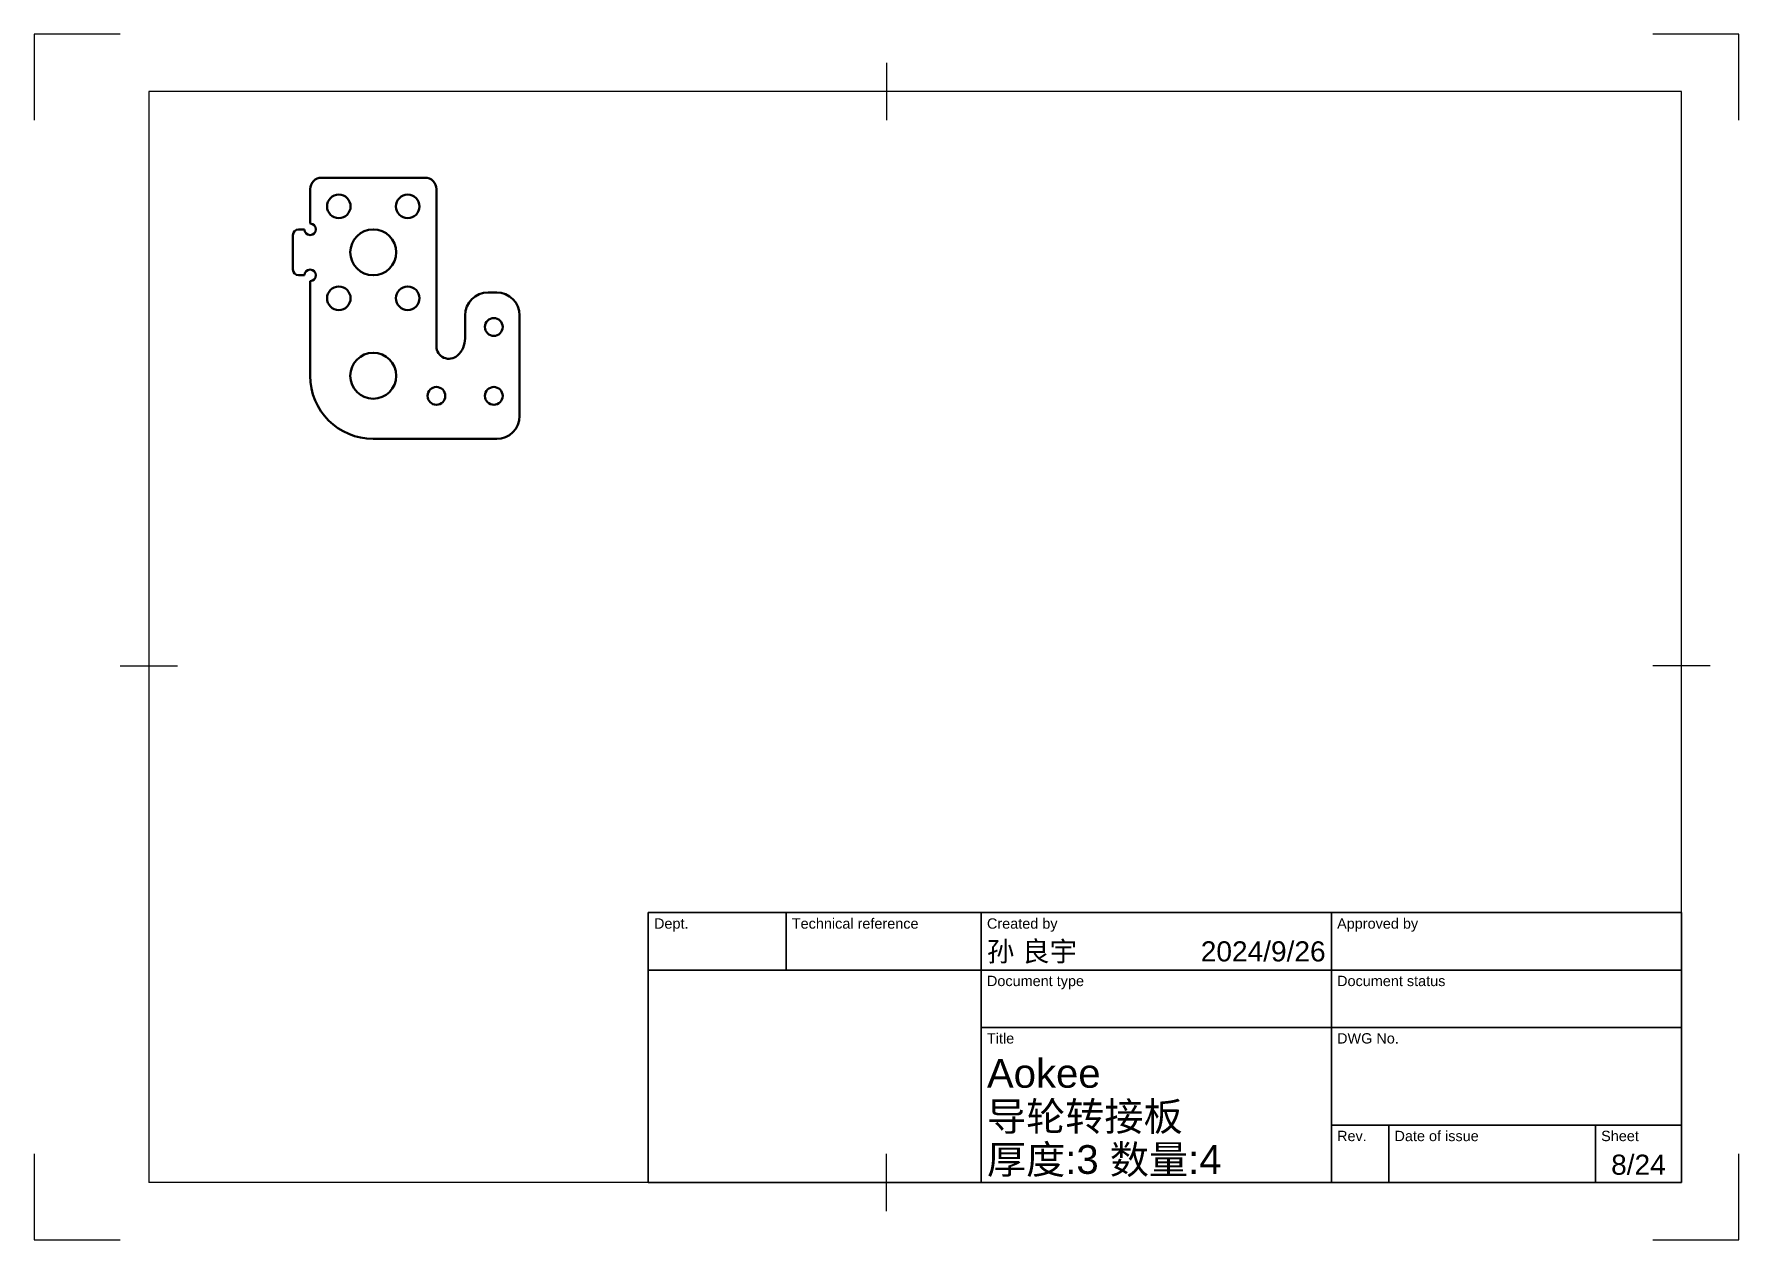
# Model space of a CAD drawing. Header units: millimetres. Extents: x 0 to 297, y 0 to 210.
import ezdxf
from ezdxf.enums import TextEntityAlignment as Align

# ---------------------------------------------------------------- set-up
doc = ezdxf.new("R2010")
doc.units = ezdxf.units.MM
doc.header["$LTSCALE"] = 0.75
for name, color, linetype, lineweight in [('BORDER', 7, 'Continuous', 25), ('TITLEBLOCK', 7, 'Continuous', 35), ('Visible', 7, 'Continuous', 50)]:
    doc.layers.add(name, color=color, linetype=linetype, lineweight=lineweight)
doc.styles.add('FusionTitle', font='arial.ttf')

# ---------------------------------------------------------------- blocks, each defined once
blk = doc.blocks.new('ISO_TITLEBLOCK')
at = {"layer": 'TITLEBLOCK'}
for p, q in [((0, 47), (-180, 47)), ((-180, 47), (-180, 0)), ((-156, 37), (-156, 47)), ((-122, 0), (-122, 47)), ((-61, 0), (-61, 47)), ((0, 0), (0, 47)), ((-180, 37), (0, 37)), ((-122, 27), (0, 27)), ((-61, 10), (0, 10)), ((-51, 0), (-51, 10)), ((-15, 0), (-15, 10)), ((-180, 0), (0, 0))]:
    blk.add_line(p, q, dxfattribs=at)
at = {"layer": 'TITLEBLOCK', "style": 'FusionTitle'}
for s, p in [('Dept.', (-179, 46)), ('Technical reference', (-155, 46)), ('Created by', (-121, 46)), ('Approved by', (-60, 46)), ('Document type', (-121, 36)), ('Document status', (-60, 36)), ('Title', (-121, 26)), ('DWG No.', (-60, 26)), ('Rev.', (-60, 9)), ('Date of issue', (-50, 9)), ('Sheet', (-14, 9))]:
    blk.add_text(s, height=1.8, dxfattribs=at).set_placement(p, align=Align.TOP_LEFT)
for tag, height, p in [('DEPT', 3.5, (-179, 42)), ('TECHNICAL_REFERENCE', 3.5, (-155, 42)), ('CREATED_BY', 3.5, (-121, 42)), ('APPROVED_BY', 3.5, (-60, 42)), ('DOCUMENT_TYPE', 3.5, (-121, 32)), ('DOCUMENT_STATUS', 3.5, (-60, 32)), ('TITLE_1', 5, (-121, 21.5)), ('TITLE_2', 5, (-121, 14)), ('TITLE_3', 5, (-121, 6.5)), ('DATE_OF_ISSUE', 3.5, (-50, 5))]:
    blk.add_attdef(tag, text='', height=height, dxfattribs=at).set_placement(p, align=Align.TOP_LEFT)
for tag, p in [('CREATED_DATE', (-62, 42)), ('APPROVED_DATE', (-0.99, 42))]:
    blk.add_attdef(tag, text='', height=3.5, dxfattribs=at).set_placement(p, align=Align.TOP_RIGHT)
for tag, height, p in [('DRAWING_NUMBER', 5, (-30.5, 19.75)), ('REV', 3.5, (-56, 4.85)), ('SHEET', 3.5, (-7.5, 4.85))]:
    blk.add_attdef(tag, text='', height=height, dxfattribs=at).set_placement(p, align=Align.TOP_CENTER)
blk = doc.blocks.new('ISO_A4(L)_SHEET')
at = {"layer": 'BORDER'}
for p, q in [((148.5, 205), (148.5, 195)), ((287, 200), (20, 200)), ((20, 200), (20, 10)), ((287, 10), (287, 200)), ((15, 100), (25, 100)), ((292, 100), (282, 100)), ((148.5, 5), (148.5, 15)), ((287, 10), (20, 10))]:
    blk.add_line(p, q, dxfattribs=at)
at = {"layer": 'Defpoints'}
for p, q in [((0, 210), (0, 195)), ((15, 210), (0, 210)), ((297, 210), (282, 210)), ((297, 195), (297, 210)), ((0, 15), (0, 0)), ((297, 0), (297, 15)), ((0, 0), (15, 0)), ((282, 0), (297, 0))]:
    blk.add_line(p, q, dxfattribs=at)

msp = doc.modelspace()

# ---------------------------------------------------------------- linework, layer by layer
at = {"layer": 'Visible'}
for p, q in [((68.086531, 184.99438), (50.086531, 184.99438)), ((48.086531, 182.99438), (48.086531, 176.99438)), ((70.086531, 182.99438), (70.086531, 155.65274)), ((47.086531, 175.99438), (46.086531, 175.99438)), ((45.086531, 174.99438), (45.086531, 168.99438)), ((46.086531, 167.99438), (47.086531, 167.99438)), ((48.086531, 166.99438), (48.086531, 150.49438)), ((80.586531, 164.99438), (79.086531, 164.99438)), ((75.086531, 156.99438), (75.086531, 160.99438)), ((84.586531, 143.49438), (84.586531, 160.99438)), ((59.086531, 139.49438), (80.586531, 139.49438))]:
    msp.add_line(p, q, dxfattribs=at)
for centre, radius in [((53.086531, 179.99438), 2.05), ((65.086531, 179.99438), 2.05), ((59.086531, 171.99438), 4), ((53.086531, 163.99438), 2.05), ((65.086531, 163.99438), 2.05), ((80.086531, 158.99438), 1.55), ((59.086531, 150.49438), 4), ((70.086531, 146.99438), 1.55), ((80.086531, 146.99438), 1.55)]:
    msp.add_circle(centre, radius, dxfattribs=at)
at = {"layer": 'Visible', "extrusion": (0, 0, -1)}
for centre, radius, start, end in [((-50.086531, 182.99438), 2, 0, 90), ((-68.086531, 182.99438), 2, 90, 180), ((-46.086531, 174.99438), 1, 0, 90), ((-48.086531, 175.99438), 1, 90, 0), ((-46.086531, 168.99438), 1, 270, 0), ((-48.086531, 167.99438), 1, 0, 270), ((-79.086531, 160.99438), 4, 0, 90), ((-80.586531, 160.99438), 4, 90, 180), ((-59.086531, 150.49438), 11, 270, 0), ((-80.586531, 143.49438), 4, 180, 270)]:
    msp.add_arc(centre, radius, start, end, dxfattribs=at)
at = {"layer": 'Visible'}
for centre, radius, start, end in [((72.286531, 155.65274), 2.2, 180, 311.810315), ((71.086531, 156.99438), 4, 311.810315, 0)]:
    msp.add_arc(centre, radius, start, end, dxfattribs=at)

# ---------------------------------------------------------------- block references
at = {"layer": 'BORDER'}
msp.add_blockref('ISO_A4(L)_SHEET', (0, 0), dxfattribs=at)
at = {"layer": 'TITLEBLOCK'}
msp.add_blockref('ISO_TITLEBLOCK', (287, 10), dxfattribs=at).add_auto_attribs({'TITLE_3': '厚度:3 数量:4 ', 'CREATED_DATE': '2024/9/26', 'SHEET': '8/24', 'TITLE_2': '导轮转接板 ', 'TITLE_1': 'Aokee', 'CREATED_BY': '孙 良宇'})

doc.saveas('drawing.dxf')
